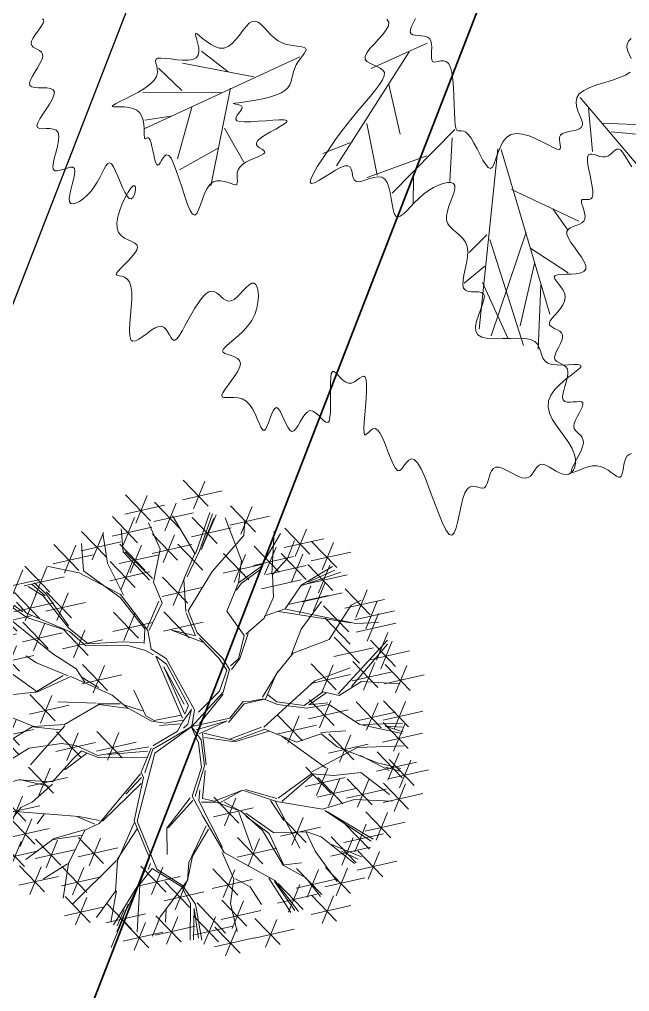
# Model space of a CAD drawing. Extents: x 2080 to 102399, y 2071 to 93424.
# Drawn here: x 83639.9 to 83774.2, y 81498.1 to 81712.1 of the extents above; entities that cross this region are included whole.
import ezdxf

# ---------------------------------------------------------------- set-up
doc = ezdxf.new("R2010")
doc.units = 0
doc.header["$LTSCALE"] = 20
doc.header["$MEASUREMENT"] = 0
for name, color, linetype, lineweight in [('casuanut tree', 100, 'Continuous', 5), ('division', 13, 'Continuous', 18), ('NEEM TREE', 84, 'Continuous', 5), ('tree', 60, 'Continuous', 0)]:
    doc.layers.add(name, color=color, linetype=linetype, lineweight=lineweight)

# ---------------------------------------------------------------- blocks, each defined once
blk = doc.blocks.new('tr')
at = {"layer": 'casuanut tree'}
for p, q in [((-0.6532, -0.073), (-0.6884, -0.0189)), ((-0.5539, -0.0579), (-0.5967, -0.0051)), ((-0.5062, -0.0793), (-0.6394, -0.0202)), ((-0.4069, -0.0604), (-0.7425, -0.1308)), ((-0.5766, -0.0956), (-0.7299, -0.0592)), ((-0.5565, -0.0906), (-0.6394, -0.2729)), ((-0.1519, -0.0915), (-0.2726, -0.1156)), ((-0.6859, -0.1183), (-0.7387, -0.1145)), ((-0.6407, -0.1107), (-0.6922, -0.205)), ((-0.1911, -0.1005), (-0.3843, -0.2908)), ((-0.2454, -0.1549), (-0.2454, -0.2576)), ((-0.5866, -0.166), (-0.564, -0.2415)), ((-0.608, -0.2025), (-0.6935, -0.2276)), ((-0.3058, -0.2214), (-0.3088, -0.3271)), ((-0.3481, -0.2516), (-0.4054, -0.2606)), ((-0.1368, -0.2727), (-0.2877, -0.3694)), ((0.1229, -0.2667), (0.2134, -0.4419)), ((-0.1458, -0.2878), (-0.17, -0.3724)), ((0.135, -0.2908), (0.1229, -0.3785)), ((-0.2032, -0.312), (-0.33, -0.3271)), ((-0.0613, -0.3301), (-0.179, -0.6745)), ((0.1531, -0.3271), (0.2768, -0.3603)), ((-0.2394, -0.3482), (-0.2515, -0.3996)), ((-0.0552, -0.3331), (-0.0341, -0.6775)), ((0.1682, -0.3482), (0.2497, -0.3754)), ((-0.0526, -0.416), (0.0645, -0.5084)), ((0.0195, -0.4723), (0.0397, -0.5219)), ((-0.1217, -0.4933), (-0.1639, -0.5204)), ((-0.0436, -0.5061), (-0.1585, -0.6932)), ((-0.1179, -0.5039), (-0.0999, -0.727)), ((-0.0432, -0.5386), (0.0202, -0.605)), ((-0.1398, -0.5537), (-0.1881, -0.5778)), ((-0.1517, -0.585), (-0.1269, -0.7067)), ((-0.0413, -0.5715), (-0.0976, -0.6865))]:
    blk.add_line(p, q, dxfattribs=at)
at = {"layer": 'casuanut tree', "color": 2}
blk.add_line((-0.0391, -0.6166), (-0.0729, -0.7406), dxfattribs=at)
at = {"layer": 'casuanut tree'}
for points in [[(0.1925, -0.4259), (0.1892, -0.4171), (0.1863, -0.4082), (0.1836, -0.3999), (0.1809, -0.3929), (0.1781, -0.3879), (0.175, -0.3853), (0.1716, -0.3848), (0.1679, -0.3859), (0.1639, -0.3879), (0.1596, -0.3903), (0.1551, -0.3927), (0.1504, -0.3943), (0.1455, -0.3947), (0.1403, -0.3934), (0.1351, -0.3911), (0.13, -0.3881), (0.125, -0.3852), (0.1205, -0.383), (0.1165, -0.3821), (0.1131, -0.3832), (0.1105, -0.3868), (0.1089, -0.3933), (0.1079, -0.4022), (0.1074, -0.4128), (0.1072, -0.4242), (0.1069, -0.4358), (0.1064, -0.4467), (0.1055, -0.4561), (0.1038, -0.4634), (0.1013, -0.4679), (0.098, -0.4701), (0.0944, -0.4706), (0.0906, -0.47), (0.0869, -0.4689), (0.0835, -0.468), (0.0808, -0.4678), (0.079, -0.469), (0.0783, -0.4721), (0.0783, -0.4767), (0.0788, -0.4823), (0.0793, -0.4886), (0.0795, -0.4951), (0.079, -0.5012), (0.0775, -0.5066), (0.0745, -0.5107), (0.0699, -0.5134), (0.0641, -0.5148), (0.0576, -0.5156), (0.051, -0.5164), (0.0449, -0.5175), (0.0398, -0.5196), (0.0364, -0.5232), (0.0351, -0.5288), (0.0364, -0.5367), (0.0396, -0.5464), (0.044, -0.5574), (0.0488, -0.5688), (0.0532, -0.5799), (0.0565, -0.5902), (0.0578, -0.5989), (0.0565, -0.6054), (0.0519, -0.6091), (0.0448, -0.6104), (0.0358, -0.6101), (0.0258, -0.6086), (0.0158, -0.6067), (0.0065, -0.6049), (-0.0013, -0.6039), (-0.0066, -0.6043), (-0.0088, -0.6065), (-0.0086, -0.6104), (-0.0066, -0.6157), (-0.0036, -0.622), (-0.0003, -0.6291), (0.0025, -0.6366), (0.004, -0.6442), (0.0036, -0.6516), (0.0006, -0.6585), (-0.0044, -0.6649), (-0.0107, -0.6709), (-0.0178, -0.6764), (-0.0249, -0.6814), (-0.0313, -0.6861), (-0.0363, -0.6904), (-0.0392, -0.6944), (-0.0396, -0.6981), (-0.0379, -0.7015), (-0.0348, -0.7049), (-0.0308, -0.7082), (-0.0265, -0.7117), (-0.0227, -0.7153), (-0.02, -0.7193), (-0.0189, -0.7237), (-0.02, -0.7286), (-0.0228, -0.7339), (-0.0268, -0.7394), (-0.0315, -0.745), (-0.0361, -0.7505), (-0.0403, -0.7559), (-0.0434, -0.7609), (-0.0448, -0.7654), (-0.0442, -0.7693), (-0.042, -0.7729), (-0.0386, -0.7762), (-0.0347, -0.7795), (-0.0308, -0.783), (-0.0274, -0.7869), (-0.0252, -0.7915), (-0.0246, -0.7969), (-0.026, -0.8033), (-0.029, -0.8105), (-0.0331, -0.818), (-0.0375, -0.8257), (-0.0417, -0.8331), (-0.0451, -0.84), (-0.0471, -0.8461), (-0.0471, -0.851), (-0.0446, -0.8546), (-0.0402, -0.857), (-0.0344, -0.8585), (-0.0281, -0.8596), (-0.0218, -0.8606), (-0.0162, -0.8616), (-0.012, -0.8632), (-0.0099, -0.8657), (-0.0104, -0.8692), (-0.0129, -0.8736), (-0.017, -0.8788), (-0.0219, -0.8844), (-0.0271, -0.8903), (-0.0319, -0.8963), (-0.0358, -0.902), (-0.0381, -0.9074), (-0.0383, -0.9122), (-0.037, -0.9165), (-0.0345, -0.9206), (-0.0316, -0.9247), (-0.0288, -0.9289), (-0.0267, -0.9335), (-0.0258, -0.9387), (-0.0268, -0.9446), (-0.03, -0.9513), (-0.035, -0.9587), (-0.041, -0.9662), (-0.0475, -0.9737), (-0.0537, -0.9807), (-0.059, -0.9869), (-0.0626, -0.9918), (-0.064, -0.9953), (-0.0626, -0.9969), (-0.0587, -0.9972), (-0.0529, -0.9965), (-0.0455, -0.9953), (-0.0372, -0.9941), (-0.0283, -0.9934), (-0.0195, -0.9936), (-0.0111, -0.9953), (-0.0035, -0.9987), (0.0032, -1.0034), (0.0091, -1.0089), (0.0143, -1.0146), (0.0188, -1.0199), (0.0228, -1.0243), (0.0264, -1.0271), (0.0295, -1.0279), (0.0323, -1.0263), (0.0349, -1.0226), (0.0375, -1.0174), (0.04, -1.0113), (0.0428, -1.0049), (0.0458, -0.9988), (0.0492, -0.9935), (0.0531, -0.9896), (0.0576, -0.9876), (0.0626, -0.9872)], [(-0.893, 0.1302), (-0.8914, 0.1278), (-0.8916, 0.1248), (-0.8939, 0.121), (-0.8981, 0.1166), (-0.9035, 0.1117), (-0.9094, 0.1065), (-0.9153, 0.1012), (-0.9205, 0.096), (-0.9244, 0.091), (-0.9265, 0.0865), (-0.9261, 0.0826), (-0.924, 0.079), (-0.9206, 0.0758), (-0.9167, 0.0725), (-0.913, 0.0692), (-0.9101, 0.0654), (-0.9088, 0.0611), (-0.9096, 0.0561), (-0.913, 0.0501), (-0.9184, 0.0436), (-0.925, 0.0366), (-0.9321, 0.0294), (-0.9387, 0.0225), (-0.9441, 0.016), (-0.9474, 0.0102), (-0.9478, 0.0054), (-0.9449, 0.0017), (-0.9392, -0.001), (-0.9318, -0.0032), (-0.9236, -0.0052), (-0.9157, -0.0073), (-0.9089, -0.01), (-0.9043, -0.0135), (-0.9028, -0.0183), (-0.9051, -0.0245), (-0.9106, -0.0319), (-0.9181, -0.04), (-0.9267, -0.0484), (-0.9355, -0.0568), (-0.9433, -0.0646), (-0.9493, -0.0714), (-0.9524, -0.0769), (-0.9518, -0.0807), (-0.9483, -0.0833), (-0.9426, -0.085), (-0.9357, -0.0865), (-0.9286, -0.0881), (-0.922, -0.0905), (-0.9168, -0.0941), (-0.9141, -0.0994), (-0.9143, -0.1068), (-0.917, -0.1157), (-0.9214, -0.1257), (-0.9266, -0.1361), (-0.9319, -0.1462), (-0.9364, -0.1555), (-0.9394, -0.1634), (-0.94, -0.1693), (-0.9377, -0.1727), (-0.933, -0.1742), (-0.9267, -0.1743), (-0.9196, -0.1737), (-0.9124, -0.173), (-0.9059, -0.1729), (-0.901, -0.1741), (-0.8983, -0.1772), (-0.8984, -0.1826), (-0.9009, -0.1899), (-0.905, -0.1985), (-0.9098, -0.2079), (-0.9148, -0.2174), (-0.9192, -0.2263), (-0.9222, -0.2342), (-0.9231, -0.2403), (-0.9213, -0.2442), (-0.9171, -0.246), (-0.9111, -0.2459), (-0.9035, -0.244), (-0.895, -0.2404), (-0.8859, -0.2355), (-0.8767, -0.2294), (-0.8679, -0.2223), (-0.8599, -0.2143), (-0.8527, -0.2061), (-0.8462, -0.1983), (-0.8405, -0.1914), (-0.8354, -0.186), (-0.831, -0.1828), (-0.8272, -0.1823), (-0.824, -0.1851), (-0.8213, -0.1915), (-0.8189, -0.2008), (-0.8168, -0.212), (-0.8148, -0.2241), (-0.8128, -0.236), (-0.8105, -0.2467), (-0.8079, -0.2552), (-0.8049, -0.2606), (-0.8012, -0.262), (-0.7974, -0.2602), (-0.7937, -0.2562), (-0.7905, -0.251), (-0.7883, -0.2456), (-0.7874, -0.2409), (-0.7883, -0.2381), (-0.7913, -0.238), (-0.7967, -0.2415), (-0.8039, -0.2481), (-0.812, -0.2571), (-0.8205, -0.2678), (-0.8285, -0.2794), (-0.8352, -0.2914), (-0.84, -0.303), (-0.842, -0.3135), (-0.8408, -0.3224), (-0.8371, -0.3298), (-0.8316, -0.336), (-0.8254, -0.3413), (-0.8193, -0.346), (-0.8141, -0.3505), (-0.8109, -0.3549), (-0.8105, -0.3597), (-0.8134, -0.3651), (-0.8192, -0.3708), (-0.8269, -0.3768), (-0.8357, -0.3827), (-0.8446, -0.3883), (-0.8528, -0.3935), (-0.8593, -0.3979), (-0.8634, -0.4014), (-0.8644, -0.4039), (-0.8627, -0.4057), (-0.8592, -0.4074), (-0.8547, -0.4096), (-0.8498, -0.4127), (-0.8454, -0.4173), (-0.8421, -0.4239), (-0.8409, -0.433), (-0.8421, -0.4449), (-0.8454, -0.459), (-0.8499, -0.4744), (-0.855, -0.49), (-0.8598, -0.5051), (-0.8637, -0.5187), (-0.8659, -0.5299), (-0.8657, -0.5378), (-0.8625, -0.5417), (-0.8568, -0.5423), (-0.8492, -0.5404), (-0.8403, -0.5369), (-0.8308, -0.5327), (-0.8213, -0.5286), (-0.8125, -0.5255), (-0.8049, -0.5243), (-0.799, -0.5255), (-0.7947, -0.5289), (-0.7916, -0.5338), (-0.7894, -0.5395), (-0.7877, -0.5454), (-0.7862, -0.5509), (-0.7845, -0.5553), (-0.7823, -0.5581), (-0.7794, -0.5586), (-0.7757, -0.5572), (-0.7712, -0.5539), (-0.7661, -0.5492), (-0.7605, -0.5432), (-0.7543, -0.5363), (-0.7477, -0.5288), (-0.7407, -0.5209), (-0.7334, -0.5128), (-0.7259, -0.505), (-0.7184, -0.4977), (-0.711, -0.4911), (-0.7038, -0.4857), (-0.6971, -0.4817), (-0.691, -0.4794), (-0.6855, -0.4792), (-0.6808, -0.4811), (-0.6767, -0.4847), (-0.673, -0.4894), (-0.6695, -0.4945), (-0.6658, -0.4995), (-0.6618, -0.5037), (-0.6571, -0.5066), (-0.6517, -0.5073), (-0.6453, -0.5057), (-0.6382, -0.5022), (-0.6307, -0.4975), (-0.6232, -0.4924), (-0.6158, -0.4876), (-0.6091, -0.4839), (-0.6033, -0.482), (-0.5988, -0.4826), (-0.5958, -0.4862), (-0.5944, -0.4926), (-0.5946, -0.501), (-0.5964, -0.511), (-0.5999, -0.522), (-0.605, -0.5333), (-0.6117, -0.5444), (-0.6202, -0.5547), (-0.6302, -0.5637), (-0.6413, -0.5716), (-0.6526, -0.5783), (-0.6637, -0.5841), (-0.6737, -0.5891), (-0.6821, -0.5935), (-0.6881, -0.5974), (-0.6911, -0.6009), (-0.6907, -0.6042), (-0.6875, -0.6074), (-0.6825, -0.6107), (-0.6765, -0.6143), (-0.6705, -0.6182), (-0.6655, -0.6226), (-0.6623, -0.6277), (-0.6619, -0.6336), (-0.6648, -0.6403), (-0.6706, -0.6477), (-0.6782, -0.6554), (-0.6868, -0.6631), (-0.6954, -0.6705), (-0.7032, -0.6773), (-0.7092, -0.6831), (-0.7125, -0.6876), (-0.7125, -0.6907), (-0.7096, -0.6927), (-0.7044, -0.6942), (-0.6976, -0.6955), (-0.6899, -0.6973), (-0.6818, -0.7), (-0.6741, -0.7041), (-0.6675, -0.7102), (-0.6624, -0.7184), (-0.6586, -0.7283), (-0.6559, -0.739), (-0.6538, -0.7496), (-0.6522, -0.7594), (-0.6505, -0.7675), (-0.6486, -0.7732), (-0.6461, -0.7755), (-0.6427, -0.7741), (-0.6386, -0.7695), (-0.634, -0.763), (-0.6291, -0.7554), (-0.6241, -0.7479), (-0.6193, -0.7415), (-0.615, -0.7372), (-0.6112, -0.7361), (-0.6082, -0.7389), (-0.6058, -0.7449), (-0.6038, -0.753), (-0.602, -0.7623), (-0.6002, -0.7717), (-0.598, -0.7801), (-0.5954, -0.7867), (-0.592, -0.7902), (-0.5878, -0.79), (-0.5828, -0.7868), (-0.5772, -0.7815), (-0.5712, -0.7751), (-0.565, -0.7685), (-0.5588, -0.7628), (-0.5527, -0.7588), (-0.547, -0.7575), (-0.5418, -0.7596), (-0.537, -0.7643), (-0.5326, -0.7705), (-0.5286, -0.7772), (-0.5248, -0.7833), (-0.5212, -0.7876), (-0.5177, -0.7891), (-0.5144, -0.7868), (-0.511, -0.7799), (-0.5076, -0.7692), (-0.5043, -0.756), (-0.501, -0.7414), (-0.4977, -0.7268), (-0.4946, -0.7133), (-0.4915, -0.7021), (-0.4885, -0.6944), (-0.4855, -0.6911), (-0.4826, -0.6917), (-0.4796, -0.695), (-0.4764, -0.7003), (-0.4728, -0.7066), (-0.4688, -0.7128), (-0.4643, -0.7181), (-0.4592, -0.7214), (-0.4534, -0.7223), (-0.4472, -0.7211), (-0.4411, -0.7189), (-0.4353, -0.7165), (-0.4302, -0.7148), (-0.4263, -0.7146), (-0.4238, -0.7169), (-0.4232, -0.7226), (-0.4246, -0.7321), (-0.4277, -0.7448), (-0.432, -0.7595), (-0.4368, -0.7751), (-0.4417, -0.7906), (-0.4461, -0.8048), (-0.4495, -0.8167), (-0.4513, -0.8251), (-0.4512, -0.8294), (-0.4493, -0.8302), (-0.4461, -0.8287), (-0.4419, -0.8261), (-0.4371, -0.8234), (-0.4321, -0.8218), (-0.4274, -0.8224), (-0.4232, -0.8262), (-0.4198, -0.8342), (-0.4171, -0.8454), (-0.415, -0.8586), (-0.413, -0.8727), (-0.4111, -0.8865), (-0.4089, -0.8988), (-0.4063, -0.9084), (-0.4029, -0.9141), (-0.3986, -0.9152), (-0.3937, -0.9128), (-0.3882, -0.9083), (-0.3823, -0.9033), (-0.3764, -0.8993), (-0.3706, -0.8978), (-0.3651, -0.9004), (-0.3601, -0.9085), (-0.3558, -0.9231), (-0.352, -0.9429), (-0.3487, -0.966), (-0.3455, -0.9903), (-0.3423, -1.0141), (-0.3389, -1.0354), (-0.3351, -1.0523), (-0.3308, -1.0629), (-0.3258, -1.0658), (-0.3202, -1.062), (-0.3142, -1.0532), (-0.3077, -1.0409), (-0.3011, -1.0267), (-0.2944, -1.0122), (-0.2878, -0.9989), (-0.2813, -0.9885), (-0.2751, -0.9821), (-0.2693, -0.9793), (-0.2637, -0.9791), (-0.2585, -0.9808), (-0.2536, -0.9833), (-0.249, -0.9858), (-0.2447, -0.9875), (-0.2407, -0.9874), (-0.2371, -0.9849), (-0.2336, -0.9805), (-0.2302, -0.9748), (-0.2267, -0.9686), (-0.223, -0.9626), (-0.2189, -0.9574), (-0.2144, -0.9538), (-0.2092, -0.9524), (-0.2034, -0.9538), (-0.197, -0.9574), (-0.1902, -0.9626), (-0.1832, -0.9686), (-0.1761, -0.9748), (-0.1692, -0.9805), (-0.1625, -0.9849), (-0.1563, -0.9874), (-0.1507, -0.9874), (-0.1456, -0.9855), (-0.1409, -0.9822), (-0.1365, -0.9781), (-0.1322, -0.9739), (-0.128, -0.9703), (-0.1237, -0.9678), (-0.1191, -0.9671), (-0.1143, -0.9686), (-0.1093, -0.972), (-0.104, -0.9767), (-0.0985, -0.982), (-0.0928, -0.9875), (-0.087, -0.9925), (-0.0811, -0.9964), (-0.0752, -0.9986), (-0.0694, -0.9988), (-0.0638, -0.9969), (-0.0587, -0.9931), (-0.0545, -0.9875), (-0.0515, -0.9803), (-0.0497, -0.9716), (-0.0497, -0.9615), (-0.0516, -0.9502), (-0.0555, -0.9379), (-0.0608, -0.9248), (-0.0667, -0.9113), (-0.0724, -0.8975), (-0.077, -0.8839), (-0.0798, -0.8706), (-0.0798, -0.8581), (-0.0764, -0.8465), (-0.0689, -0.8362), (-0.0583, -0.827), (-0.0458, -0.819), (-0.0326, -0.812), (-0.0198, -0.8061), (-0.0087, -0.801), (-0.0005, -0.7969), (0.0036, -0.7936), (0.0028, -0.7909), (-0.0022, -0.7888), (-0.0103, -0.7869), (-0.0205, -0.785), (-0.0317, -0.7828), (-0.0428, -0.7801), (-0.0528, -0.7766), (-0.0606, -0.7722), (-0.0654, -0.7665), (-0.0679, -0.7599), (-0.0689, -0.7527), (-0.0693, -0.7451), (-0.0701, -0.7376), (-0.072, -0.7303), (-0.0761, -0.7237), (-0.0831, -0.7181), (-0.0938, -0.7136), (-0.1072, -0.7099), (-0.1223, -0.7068), (-0.138, -0.7038), (-0.1532, -0.7006), (-0.1667, -0.6967), (-0.1775, -0.6917), (-0.1845, -0.6854), (-0.1868, -0.6774), (-0.1852, -0.6681), (-0.1809, -0.658), (-0.1747, -0.6475), (-0.1679, -0.6372), (-0.1615, -0.6275), (-0.1565, -0.619), (-0.1541, -0.6121), (-0.1549, -0.6072), (-0.1584, -0.6038), (-0.1639, -0.6015), (-0.1705, -0.5997), (-0.1774, -0.598), (-0.1837, -0.5957), (-0.1885, -0.5923), (-0.1912, -0.5874), (-0.1911, -0.5804), (-0.1886, -0.5718), (-0.1845, -0.5619), (-0.1795, -0.5512), (-0.1744, -0.5399), (-0.1698, -0.5286), (-0.1666, -0.5176), (-0.1653, -0.5073), (-0.1666, -0.4982), (-0.1699, -0.4899), (-0.1745, -0.4824), (-0.1798, -0.4752), (-0.185, -0.4683), (-0.1895, -0.4614), (-0.1926, -0.4542), (-0.1935, -0.4465), (-0.1917, -0.4381), (-0.1879, -0.4293), (-0.1827, -0.4203), (-0.1769, -0.4114), (-0.1711, -0.4029), (-0.1662, -0.395), (-0.1629, -0.388), (-0.1619, -0.3823), (-0.1638, -0.3779), (-0.1683, -0.375), (-0.1751, -0.3735), (-0.1836, -0.3734), (-0.1935, -0.3746), (-0.2044, -0.377), (-0.2157, -0.3807), (-0.2272, -0.3856), (-0.2384, -0.3916), (-0.2491, -0.3982), (-0.2591, -0.4047), (-0.2682, -0.4106), (-0.2762, -0.4153), (-0.2828, -0.4181), (-0.288, -0.4186), (-0.2914, -0.4161), (-0.2931, -0.4102), (-0.2934, -0.4015), (-0.2928, -0.391), (-0.292, -0.3793), (-0.2913, -0.3674), (-0.2914, -0.356), (-0.2928, -0.3461), (-0.2959, -0.3383), (-0.3012, -0.3334), (-0.3082, -0.3309), (-0.3164, -0.3302), (-0.3251, -0.3306), (-0.3337, -0.3314), (-0.3417, -0.3321), (-0.3484, -0.332), (-0.3533, -0.3304), (-0.3561, -0.3269), (-0.3571, -0.3219), (-0.3571, -0.3161), (-0.3569, -0.3099), (-0.3571, -0.304), (-0.3586, -0.2991), (-0.362, -0.2956), (-0.368, -0.2944), (-0.3771, -0.2956), (-0.3885, -0.2988), (-0.4011, -0.303), (-0.4137, -0.3075), (-0.4254, -0.3114), (-0.435, -0.3139), (-0.4413, -0.3141), (-0.4434, -0.3113), (-0.4404, -0.3048), (-0.4329, -0.2951), (-0.4215, -0.2828), (-0.4071, -0.2686), (-0.3905, -0.2532), (-0.3725, -0.2373), (-0.3538, -0.2215), (-0.3353, -0.2065), (-0.3177, -0.1928), (-0.3014, -0.1806), (-0.2866, -0.1696), (-0.2738, -0.1597), (-0.2633, -0.1509), (-0.2554, -0.1431), (-0.2504, -0.1361), (-0.2486, -0.1299), (-0.2503, -0.1242), (-0.2545, -0.1191), (-0.2603, -0.1142), (-0.2668, -0.1096), (-0.2729, -0.1049), (-0.2776, -0.1001), (-0.28, -0.0949), (-0.279, -0.0893), (-0.2741, -0.0831), (-0.266, -0.0764), (-0.256, -0.0693), (-0.2451, -0.062), (-0.2346, -0.0545), (-0.2257, -0.0471), (-0.2194, -0.0399), (-0.2171, -0.033), (-0.2194, -0.0264)], [(-0.1631, -0.0377), (-0.1691, -0.0449), (-0.1744, -0.0516), (-0.1782, -0.0574), (-0.1799, -0.0622), (-0.179, -0.0659), (-0.1759, -0.0686), (-0.1712, -0.0707), (-0.1655, -0.0725), (-0.1594, -0.0744), (-0.1535, -0.0767), (-0.1485, -0.0796), (-0.145, -0.0837), (-0.1435, -0.0889), (-0.1435, -0.0952), (-0.1447, -0.1019), (-0.1465, -0.1089), (-0.1483, -0.1155), (-0.1498, -0.1215), (-0.1504, -0.1264), (-0.1495, -0.1299), (-0.147, -0.1316), (-0.143, -0.1321), (-0.1381, -0.1321), (-0.1328, -0.1323), (-0.1275, -0.1333), (-0.1228, -0.136), (-0.1191, -0.141), (-0.1169, -0.149), (-0.1166, -0.1604), (-0.1178, -0.1746), (-0.1202, -0.1905), (-0.1232, -0.2073), (-0.1266, -0.224), (-0.1297, -0.2397), (-0.1323, -0.2533), (-0.1338, -0.264), (-0.1339, -0.271), (-0.1328, -0.2751), (-0.1307, -0.2771), (-0.1277, -0.278), (-0.1242, -0.2787), (-0.1203, -0.2801), (-0.1163, -0.2831), (-0.1124, -0.2887), (-0.1087, -0.2975), (-0.1053, -0.3086), (-0.102, -0.3211), (-0.0987, -0.3338), (-0.0954, -0.3457), (-0.092, -0.3556), (-0.0883, -0.3625), (-0.0842, -0.3654), (-0.0798, -0.3634), (-0.0748, -0.3575), (-0.0693, -0.3489), (-0.063, -0.3387), (-0.0559, -0.3284), (-0.048, -0.3189), (-0.0391, -0.3117), (-0.0291, -0.3079), (-0.018, -0.3084), (-0.0062, -0.3125), (0.0058, -0.3192), (0.0177, -0.3276), (0.0289, -0.3366), (0.039, -0.3453), (0.0476, -0.3526), (0.0543, -0.3575), (0.0586, -0.3593), (0.0611, -0.3583), (0.0623, -0.3553), (0.0627, -0.3509), (0.0629, -0.3456), (0.0634, -0.3402), (0.0649, -0.3353), (0.0678, -0.3316), (0.0725, -0.3294), (0.0786, -0.3286), (0.0857, -0.3285), (0.0931, -0.3287), (0.1003, -0.3288), (0.1067, -0.3281), (0.1118, -0.3262), (0.1151, -0.3225), (0.1161, -0.3169), (0.1155, -0.3095), (0.1141, -0.301), (0.1127, -0.2918), (0.112, -0.2826), (0.113, -0.2737), (0.1164, -0.2659), (0.1229, -0.2594), (0.1332, -0.2549), (0.1465, -0.2519), (0.1617, -0.2499), (0.178, -0.2486), (0.1941, -0.2474), (0.2092, -0.246), (0.2222, -0.2437), (0.2322, -0.2403)], [(0.2406, -0.2138), (0.2389, -0.2057), (0.2375, -0.1978), (0.2372, -0.1904), (0.2389, -0.1839), (0.2432, -0.1786), (0.2496, -0.1744)]]:
    blk.add_lwpolyline(points, dxfattribs=at)
blk.add_lwpolyline([(-0.5999, 0.0324), (-0.601, 0.0306), (-0.601, 0.0259), (-0.6007, 0.0192), (-0.6004, 0.0111), (-0.6006, 0.0027), (-0.602, -0.0051), (-0.605, -0.0117), (-0.6101, -0.016), (-0.6176, -0.0176), (-0.6271, -0.0167), (-0.6378, -0.0142), (-0.649, -0.0106), (-0.6601, -0.0066), (-0.6704, -0.0029), (-0.6791, -0.0002), (-0.6855, 0.0009), (-0.6892, -0.0002), (-0.6908, -0.0033), (-0.6911, -0.0079), (-0.691, -0.0137), (-0.6912, -0.0202), (-0.6926, -0.0272), (-0.6961, -0.0342), (-0.7024, -0.0408), (-0.7121, -0.0468), (-0.7244, -0.0521), (-0.7383, -0.0567), (-0.7528, -0.0607), (-0.7667, -0.0641), (-0.779, -0.067), (-0.7887, -0.0694), (-0.7947, -0.0713), (-0.7963, -0.0728), (-0.794, -0.0741), (-0.7888, -0.0755), (-0.7815, -0.0772), (-0.773, -0.0794), (-0.7643, -0.0824), (-0.7562, -0.0863), (-0.7497, -0.0915), (-0.7453, -0.0981), (-0.743, -0.1057), (-0.7422, -0.1139), (-0.7426, -0.1223), (-0.7438, -0.1303), (-0.7452, -0.1375), (-0.7466, -0.1435), (-0.7474, -0.1479), (-0.7474, -0.1503), (-0.7466, -0.1512), (-0.7453, -0.1511), (-0.7436, -0.1506), (-0.7418, -0.1502), (-0.74, -0.1506), (-0.7384, -0.1522), (-0.7373, -0.1558), (-0.7367, -0.1615), (-0.7366, -0.169), (-0.7367, -0.1774), (-0.7369, -0.1861), (-0.7369, -0.1943), (-0.7365, -0.2013), (-0.7356, -0.2063), (-0.7339, -0.2087), (-0.7314, -0.2081), (-0.7281, -0.2051), (-0.7243, -0.201), (-0.7201, -0.1968), (-0.7159, -0.1935), (-0.7118, -0.1924), (-0.7079, -0.1945), (-0.7046, -0.2008), (-0.702, -0.2122), (-0.6999, -0.2274), (-0.6982, -0.2452), (-0.6966, -0.264), (-0.695, -0.2823), (-0.6931, -0.2988), (-0.6907, -0.3119), (-0.6878, -0.3203), (-0.684, -0.3229), (-0.6794, -0.3205), (-0.6742, -0.3143), (-0.6683, -0.3055), (-0.662, -0.2954), (-0.6551, -0.2853), (-0.6479, -0.2762), (-0.6405, -0.2696), (-0.6328, -0.2662), (-0.6251, -0.2657), (-0.6176, -0.2673), (-0.6105, -0.2703), (-0.6039, -0.274), (-0.5982, -0.2777), (-0.5934, -0.2806), (-0.5898, -0.282), (-0.5875, -0.2814), (-0.5861, -0.2789), (-0.5852, -0.2751), (-0.5844, -0.2703), (-0.5834, -0.2649), (-0.5816, -0.2593), (-0.5786, -0.254), (-0.574, -0.2493), (-0.5676, -0.2456), (-0.5599, -0.2427), (-0.5513, -0.2405), (-0.5426, -0.2387), (-0.5344, -0.2373), (-0.5273, -0.2358), (-0.5219, -0.2343), (-0.5189, -0.2324), (-0.5185, -0.23), (-0.5203, -0.2272), (-0.5232, -0.224), (-0.5266, -0.2206), (-0.5295, -0.2169), (-0.5311, -0.2131), (-0.5304, -0.2092), (-0.5267, -0.2054), (-0.5195, -0.2016), (-0.5096, -0.198), (-0.4982, -0.1945), (-0.4865, -0.1911), (-0.4758, -0.1879), (-0.4672, -0.1849), (-0.462, -0.1821), (-0.4614, -0.1794), (-0.4662, -0.177), (-0.4755, -0.1747), (-0.4881, -0.1725), (-0.5025, -0.1703), (-0.5176, -0.168), (-0.5321, -0.1657), (-0.5445, -0.1631), (-0.5538, -0.1603), (-0.5588, -0.1572), (-0.5602, -0.1538), (-0.5589, -0.1503), (-0.5557, -0.1468), (-0.5516, -0.1432), (-0.5474, -0.1397), (-0.5441, -0.1363), (-0.5425, -0.1332), (-0.5433, -0.1304), (-0.5459, -0.128), (-0.5495, -0.1259), (-0.5533, -0.1242), (-0.5566, -0.123), (-0.5585, -0.1221), (-0.5582, -0.1218), (-0.5549, -0.122), (-0.5481, -0.1226), (-0.5382, -0.1236), (-0.5262, -0.1246), (-0.5127, -0.1255), (-0.4985, -0.126), (-0.4846, -0.1259), (-0.4716, -0.125), (-0.4603, -0.1231), (-0.4514, -0.12), (-0.4445, -0.1158), (-0.4393, -0.1107), (-0.4353, -0.1051), (-0.432, -0.099), (-0.429, -0.0927), (-0.4258, -0.0864), (-0.422, -0.0803), (-0.4174, -0.0746), (-0.4121, -0.0693), (-0.4066, -0.0644), (-0.4013, -0.06), (-0.3968, -0.056), (-0.3934, -0.0524), (-0.3915, -0.0492), (-0.3916, -0.0465), (-0.394, -0.0441), (-0.3984, -0.0419), (-0.4044, -0.0397), (-0.4115, -0.0372), (-0.4192, -0.0341), (-0.4273, -0.0303), (-0.4351, -0.0255), (-0.4423, -0.0194), (-0.4486, -0.012), (-0.454, -0.0038), (-0.4589, 0.0048), (-0.4635, 0.013), (-0.4681, 0.0202), (-0.4729, 0.0259), (-0.4781, 0.0294), (-0.484, 0.0302), (-0.4907, 0.0278), (-0.4983, 0.0229), (-0.5065, 0.0164), (-0.5152, 0.0092), (-0.5242, 0.0021), (-0.5334, -0.0039), (-0.5425, -0.008), (-0.5515, -0.0093), (-0.5602, -0.0072), (-0.5684, -0.0023), (-0.576, 0.0044), (-0.5829, 0.012), (-0.5889, 0.0195), (-0.5938, 0.0261), (-0.5975, 0.0307)], close=True, dxfattribs=at)
blk = doc.blocks.new('TREE')
at = {"layer": 'tree', "linetype": 'ByBlock'}
for p, q in [((-0.0327, 0.7068), (0.0625, 0.6302)), ((-0.1725, 0.5879), (-0.1582, 0.6953)), ((-0.1025, 0.5879), (-0.0882, 0.6953)), ((-0.0333, 0.6639), (0.0526, 0.6888)), ((0.05, 0.5835), (0.0643, 0.6908)), ((-0.273, 0.5454), (-0.2587, 0.6528)), ((-0.2053, 0.6174), (-0.1194, 0.6422)), ((-0.2048, 0.6602), (-0.1095, 0.5837)), ((-0.1354, 0.6173), (-0.0495, 0.6422)), ((-0.1348, 0.6602), (-0.0396, 0.5836)), ((-0.0548, 0.6426), (-0.0517, 0.5903)), ((-0.0469, 0.6439), (-0.0466, 0.6107)), ((-0.0424, 0.6), (-0.0354, 0.6435)), ((-0.0305, 0.5588), (-0.0162, 0.6662)), ((0.0177, 0.6558), (0.113, 0.5792)), ((0.0289, 0.5925), (0.0229, 0.6448)), ((0.035, 0.6411), (0.0325, 0.5878)), ((0.1556, 0.5563), (0.1699, 0.6636)), ((-0.1914, 0.5075), (-0.1771, 0.6148)), ((-0.0889, 0.4612), (-0.0874, 0.6348)), ((-0.0633, 0.5882), (0.0226, 0.6131)), ((-0.0628, 0.6311), (0.0325, 0.5545)), ((0.0172, 0.6129), (0.1031, 0.6378)), ((0.0438, 0.6368), (0.0385, 0.586)), ((0.1505, 0.5516), (0.1053, 0.6391)), ((0.1233, 0.6286), (0.2185, 0.552)), ((0.2377, 0.5151), (0.252, 0.6224)), ((-0.3288, 0.4921), (-0.3145, 0.5995)), ((-0.3058, 0.5749), (-0.2199, 0.5997)), ((-0.2072, 0.4328), (-0.2166, 0.6045)), ((-0.0849, 0.4833), (-0.0706, 0.5907)), ((-0.0517, 0.5903), (-0.0107, 0.4797)), ((-0.0052, 0.4639), (-0.0424, 0.6)), ((0.0014, 0.4731), (0.0289, 0.5925)), ((0.0385, 0.586), (0.0065, 0.4769)), ((0.0301, 0.4852), (0.0444, 0.5926)), ((0.1227, 0.5857), (0.2086, 0.6106)), ((0.163, 0.5451), (0.2237, 0.6001)), ((0.2054, 0.5874), (0.3007, 0.5108)), ((0.4055, 0.4811), (0.4198, 0.5885)), ((-0.4375, 0.4563), (-0.4232, 0.5636)), ((-0.3611, 0.5644), (-0.2658, 0.4878)), ((-0.2903, 0.5111), (-0.303, 0.5704)), ((-0.2242, 0.5369), (-0.1383, 0.5618)), ((-0.2237, 0.5798), (-0.1284, 0.5032)), ((-0.1172, 0.5556), (-0.022, 0.479)), ((-0.0021, 0.5575), (0.0931, 0.4809)), ((0.2049, 0.5445), (0.2908, 0.5694)), ((0.2257, 0.5031), (0.2873, 0.5693)), ((0.3301, 0.4704), (0.3444, 0.5778)), ((-0.4698, 0.5286), (-0.3745, 0.452)), ((-0.3616, 0.5215), (-0.2757, 0.5464)), ((-0.1177, 0.5128), (-0.0318, 0.5376)), ((-0.0027, 0.5147), (0.0832, 0.5395)), ((0.1767, 0.4132), (0.1505, 0.5516)), ((0.1688, 0.4091), (0.163, 0.5451)), ((0.2815, 0.4872), (0.3323, 0.535)), ((0.2973, 0.4998), (0.3832, 0.5247)), ((0.2979, 0.5427), (0.3931, 0.4661)), ((0.3726, 0.5106), (0.4585, 0.5354)), ((0.3732, 0.5534), (0.4684, 0.4769)), ((-0.4703, 0.4857), (-0.3844, 0.5106)), ((-0.3143, 0.4371), (-0.3982, 0.5041)), ((-0.2063, 0.4273), (-0.2903, 0.5111)), ((-0.1402, 0.4833), (-0.1438, 0.5217)), ((0.1805, 0.4059), (0.2257, 0.5031)), ((0.2208, 0.3923), (0.2351, 0.4997)), ((0.2788, 0.4021), (0.2931, 0.5095)), ((0.442, 0.3992), (0.4563, 0.5066)), ((-0.4678, 0.3685), (-0.4535, 0.4759)), ((-0.3143, 0.4371), (-0.4122, 0.4877)), ((-0.3649, 0.3699), (-0.3506, 0.4773)), ((-0.1122, 0.3845), (-0.1402, 0.4833)), ((-0.0265, 0.3761), (-0.0122, 0.4835)), ((0.0003, 0.3978), (0.0014, 0.4731)), ((0.2465, 0.4744), (0.3417, 0.3978)), ((0.2646, 0.3726), (0.2815, 0.4872)), ((0.2735, 0.3684), (0.2851, 0.4823)), ((0.357, 0.4049), (0.3972, 0.4816)), ((0.4097, 0.4715), (0.5049, 0.3949)), ((0.5469, 0.3728), (0.5612, 0.4802)), ((-0.5101, 0.3371), (-0.4958, 0.4445)), ((-0.5001, 0.4408), (-0.4048, 0.3643)), ((-0.3972, 0.4422), (-0.3019, 0.3656)), ((-0.3883, 0.3547), (-0.374, 0.4621)), ((-0.2946, 0.3706), (-0.3143, 0.4371)), ((-0.2415, 0.3319), (-0.2272, 0.4392)), ((-0.0806, 0.3787), (-0.0889, 0.4612)), ((-0.0588, 0.4484), (0.0365, 0.3718)), ((-0.0085, 0.3991), (-0.0052, 0.4639)), ((0.188, 0.4218), (0.2739, 0.4466)), ((0.1885, 0.4646), (0.2838, 0.3881)), ((0.246, 0.4316), (0.3319, 0.4564)), ((0.3638, 0.3439), (0.3781, 0.4513)), ((0.4091, 0.4286), (0.495, 0.4535)), ((0.4112, 0.3162), (0.4576, 0.4387)), ((0.5146, 0.4451), (0.6098, 0.3685)), ((-0.5611, 0.3077), (-0.5468, 0.4151)), ((-0.5424, 0.4094), (-0.4471, 0.3328)), ((-0.5006, 0.398), (-0.4147, 0.4228)), ((-0.4523, 0.3771), (-0.492, 0.4152)), ((-0.3977, 0.3994), (-0.3118, 0.4242)), ((-0.12, 0.3971), (-0.2126, 0.4319)), ((-0.1082, 0.3768), (-0.2063, 0.4273)), ((-0.0593, 0.4055), (0.0266, 0.4304)), ((0.1413, 0.2926), (0.1688, 0.4091)), ((0.1431, 0.2819), (0.1767, 0.4132)), ((0.3315, 0.4162), (0.4267, 0.3396)), ((0.514, 0.4023), (0.5999, 0.4271)), ((-0.591, 0.2774), (-0.5767, 0.3848)), ((-0.5429, 0.3666), (-0.457, 0.3914)), ((-0.2951, 0.3733), (-0.3845, 0.4057)), ((-0.2743, 0.3613), (-0.1884, 0.3862)), ((-0.2738, 0.4042), (-0.1786, 0.3276)), ((0.0691, 0.3056), (-0.0085, 0.3991)), ((0.0696, 0.32), (0.0003, 0.3978)), ((0.1077, 0.2903), (0.122, 0.3977)), ((0.2669, 0.3589), (0.357, 0.4049)), ((0.331, 0.3733), (0.4169, 0.3982)), ((0.4765, 0.2826), (0.4908, 0.3899)), ((-0.6233, 0.3497), (-0.5281, 0.2731)), ((-0.4487, 0.3078), (-0.531, 0.3639)), ((-0.4801, 0.3277), (-0.5236, 0.3708)), ((-0.4746, 0.3286), (-0.5139, 0.3782)), ((-0.3538, 0.3409), (-0.4523, 0.3771)), ((-0.2523, 0.3021), (-0.2977, 0.3728)), ((-0.2328, 0.3027), (-0.2946, 0.3706)), ((-0.1234, 0.268), (-0.192, 0.3599)), ((-0.0748, 0.2454), (-0.1082, 0.3768)), ((-0.0955, 0.3342), (-0.0806, 0.3787)), ((-0.0727, 0.2651), (-0.0584, 0.3725)), ((0.0754, 0.3626), (0.1707, 0.2861)), ((0.2348, 0.3004), (0.2669, 0.3589)), ((0.3874, 0.2656), (0.4017, 0.373)), ((0.4116, 0.3135), (0.5357, 0.3568)), ((0.4443, 0.3549), (0.5395, 0.2783)), ((-0.6239, 0.3068), (-0.538, 0.3317)), ((-0.2836, 0.2742), (-0.3538, 0.3409)), ((-0.105, 0.3374), (-0.0098, 0.2608)), ((-0.0826, 0.2917), (-0.0896, 0.3492)), ((0.0749, 0.3198), (0.1608, 0.3446)), ((0.2815, 0.24), (0.2958, 0.3473)), ((0.4261, 0.3103), (0.5371, 0.3486)), ((0.5416, 0.3382), (0.4319, 0.3085)), ((0.4437, 0.312), (0.5296, 0.3369)), ((0.5755, 0.2144), (0.5898, 0.3218)), ((-0.4776, 0.1801), (-0.5631, 0.3056)), ((-0.5319, 0.2129), (-0.5176, 0.3203)), ((-0.3897, 0.223), (-0.4487, 0.3078)), ((-0.4072, 0.2253), (-0.4455, 0.3055)), ((-0.4144, 0.2003), (-0.4001, 0.3077)), ((-0.235, 0.2995), (-0.3902, 0.3069)), ((-0.2796, 0.2004), (-0.2653, 0.3078)), ((-0.122, 0.2598), (-0.2328, 0.3027)), ((-0.1056, 0.2945), (-0.0197, 0.3194)), ((0.0922, 0.251), (0.0691, 0.3056)), ((0.1056, 0.2699), (0.0696, 0.32)), ((0.1061, 0.2671), (0.1413, 0.2926)), ((0.1459, 0.2799), (0.2348, 0.3004)), ((0.2329, 0.3114), (0.1472, 0.2885)), ((0.2487, 0.2694), (0.3346, 0.2943)), ((0.2492, 0.3123), (0.3445, 0.2357)), ((0.258, 0.2288), (0.3309, 0.2942)), ((0.3309, 0.2942), (0.4112, 0.3162)), ((0.3427, 0.2907), (0.4261, 0.3103)), ((0.482, 0.194), (0.5517, 0.312)), ((-0.5647, 0.2424), (-0.4788, 0.2672)), ((-0.5642, 0.2852), (-0.469, 0.2086)), ((-0.4467, 0.2726), (-0.3515, 0.1961)), ((-0.3119, 0.2727), (-0.2167, 0.1961)), ((-0.2605, 0.2362), (-0.2836, 0.2742)), ((-0.0802, 0.2109), (-0.1225, 0.2626)), ((0.1055, 0.2394), (0.1431, 0.2819)), ((0.2028, 0.1723), (0.2171, 0.2796)), ((0.5427, 0.2438), (0.6286, 0.2687)), ((0.5433, 0.2867), (0.6385, 0.2101)), ((-0.6407, 0.1317), (-0.6264, 0.2391)), ((-0.5089, 0.25), (-0.5844, 0.2487)), ((-0.5685, 0.1491), (-0.5542, 0.2565)), ((-0.4757, 0.2333), (-0.5089, 0.25)), ((-0.3947, 0.2193), (-0.4757, 0.2333)), ((-0.4473, 0.2298), (-0.3613, 0.2546)), ((-0.3124, 0.2299), (-0.2265, 0.2547)), ((-0.243, 0.1664), (-0.2605, 0.2362)), ((-0.0752, 0.181), (-0.122, 0.2598)), ((-0.0766, 0.1892), (-0.0748, 0.2454)), ((0.0968, 0.2237), (0.0922, 0.251)), ((0.1115, 0.1872), (0.1055, 0.2394)), ((0.1705, 0.2446), (0.2658, 0.168)), ((0.2643, 0.2243), (0.4012, 0.2418)), ((0.4012, 0.2418), (0.545, 0.2352)), ((0.4505, 0.1408), (0.4648, 0.2482)), ((0.545, 0.2352), (0.5826, 0.2612)), ((-0.673, 0.204), (-0.5778, 0.1274)), ((-0.6007, 0.2214), (-0.5055, 0.1448)), ((-0.2994, 0.2183), (-0.3897, 0.223)), ((-0.2597, 0.1974), (-0.3387, 0.2173)), ((-0.2624, 0.2136), (-0.2994, 0.2183)), ((-0.2476, 0.1599), (-0.2624, 0.2136)), ((-0.2034, 0.1057), (-0.1891, 0.2131)), ((0.0025, 0.0374), (0.0981, 0.2158)), ((0.0981, 0.2158), (0.099, 0.1765)), ((0.2186, 0.1635), (0.1881, 0.2282)), ((0.1881, 0.2282), (0.2188, 0.13)), ((0.2191, 0.1608), (0.2558, 0.2257)), ((0.23, 0.1627), (0.2643, 0.2243)), ((0.4183, 0.2131), (0.5135, 0.1365)), ((-0.6736, 0.1612), (-0.5877, 0.186)), ((-0.6013, 0.1786), (-0.5154, 0.2034)), ((-0.4809, 0.1824), (-0.5169, 0.1816)), ((-0.4218, 0.0972), (-0.4776, 0.1801)), ((-0.2356, 0.178), (-0.1404, 0.1014)), ((-0.0623, 0.105), (-0.0766, 0.1892)), ((-0.0552, 0.1452), (-0.0757, 0.2005)), ((-0.0606, 0.1276), (-0.0231, 0.2037)), ((0.0159, 0.0397), (0.0879, 0.1775)), ((0.0879, 0.1775), (0.0377, 0.06)), ((0.099, 0.1765), (0.0428, 0.0471)), ((0.0437, 0.0249), (0.1115, 0.1872)), ((0.4177, 0.1703), (0.5036, 0.1951)), ((0.4236, 0.1589), (0.482, 0.194)), ((0.525, 0.0834), (0.5393, 0.1908)), ((-0.57, 0.0488), (-0.5557, 0.1562)), ((-0.1562, 0.0497), (-0.2476, 0.1599)), ((-0.128, 0.063), (-0.243, 0.1664)), ((-0.2362, 0.1352), (-0.1503, 0.16)), ((0.2103, 0.0643), (0.2214, 0.1471)), ((0.2175, 0.0543), (0.23, 0.1627)), ((0.3358, 0.1329), (0.4236, 0.1589)), ((0.4028, 0.1499), (0.4277, 0.1511)), ((0.4236, 0.1589), (0.503, 0.136)), ((0.4277, 0.1511), (0.4981, 0.1322)), ((0.4927, 0.1557), (0.588, 0.0791)), ((0.503, 0.136), (0.6177, 0.1524)), ((0.5067, 0.0974), (0.6118, 0.171)), ((0.6242, 0.0451), (0.6385, 0.1524)), ((-0.6629, 0.0372), (-0.6486, 0.1446)), ((-0.5198, 0.114), (-0.622, 0.1415)), ((-0.6023, 0.1211), (-0.5071, 0.0445)), ((-0.1409, 0.058), (-0.2227, 0.1446)), ((-0.0561, 0.1003), (-0.0606, 0.1276)), ((0.311, 0.0476), (0.3358, 0.1329)), ((0.4922, 0.1129), (0.5781, 0.1377)), ((0.5919, 0.1174), (0.6871, 0.0408)), ((-0.6957, 0.0666), (-0.6098, 0.0915)), ((-0.6951, 0.1095), (-0.5999, 0.0329)), ((-0.6029, 0.0783), (-0.517, 0.1031)), ((-0.4593, 0.0547), (-0.5226, 0.1135)), ((-0.4435, 0.0598), (-0.5198, 0.114)), ((-0.4102, 0.0459), (-0.425, 0.0995)), ((-0.3927, 0.0407), (-0.4218, 0.0972)), ((-0.0424, 0.0691), (-0.0623, 0.105)), ((0.0062, 0.0465), (-0.0561, 0.1003)), ((0.4533, 0.094), (0.5485, 0.0174)), ((0.4561, 0.0497), (0.5072, 0.0947)), ((0.4961, 0.109), (0.5913, 0.0324)), ((0.5072, 0.0947), (0.5725, 0.0889)), ((0.5581, 0.0067), (0.5724, 0.1141)), ((0.5725, 0.0889), (0.6283, 0.1067)), ((0.5914, 0.0745), (0.6773, 0.0994)), ((-0.5542, 0.0359), (-0.6342, 0.0642)), ((-0.4856, -0.0484), (-0.4713, 0.059)), ((-0.0133, 0.0293), (-0.0577, 0.0777)), ((-0.0029, 0.0338), (-0.0424, 0.0691)), ((0.1976, 0.0229), (0.2103, 0.0643)), ((0.5252, 0.0362), (0.6111, 0.061)), ((0.6432, -0.043), (0.6575, 0.0644)), ((-0.551, 0.0336), (-0.6427, -0.0185)), ((-0.5851, -0.0636), (-0.5708, 0.0438)), ((-0.4431, 0.0575), (-0.551, 0.0336)), ((-0.4001, 0.0366), (-0.4431, 0.0575)), ((-0.2066, 0.0326), (-0.4001, 0.0366)), ((-0.2284, 0.0123), (-0.3885, 0.0329)), ((-0.1317, 0.0372), (-0.3243, -0.0486)), ((-0.2011, 0.0336), (-0.2099, 0.0183)), ((-0.1266, 0.0547), (-0.2011, 0.0336)), ((-0.1256, 0.0491), (-0.1965, 0.0234)), ((0, 0), (-0.1317, 0.0372)), ((0, 0), (-0.1256, 0.0491)), ((-0.0378, 0.0249), (-0.1182, 0.0561)), ((-0.0049, 0.0305), (-0.0378, 0.0249)), ((0.0395, 0.0323), (-0.0049, 0.0305)), ((-0.0022, 0.0143), (0.0395, 0.0323)), ((0.0428, 0.0471), (0.0159, 0.0397)), ((0.2039, 0.0183), (0.2175, 0.0543)), ((0.2461, 0.0172), (0.311, 0.0476)), ((0.2494, 0.0148), (0.3232, 0.0414)), ((0.3168, 0.0458), (0.3889, 0.0329)), ((0.3889, 0.0329), (0.4561, 0.0497)), ((0.3938, 0.0364), (0.4502, 0.0012)), ((0.5825, -0.0766), (0.5968, 0.0307)), ((0.6109, 0.0293), (0.7061, -0.0473)), ((-0.6174, 0.0087), (-0.5221, -0.0679)), ((-0.5184, -0.0189), (-0.4325, 0.0059)), ((-0.5179, 0.0239), (-0.4226, -0.0527)), ((-0.2099, 0.0183), (-0.3285, -0.0408)), ((-0.2136, 0.0233), (-0.2816, 0.0285)), ((-0.0003, 0.0032), (-0.0258, -0.0459)), ((-0.0193, 0.0171), (-0.0022, 0.0143)), ((-0.0003, 0.0032), (-0.0143, -0.0468)), ((0, 0), (0.0437, 0.0249)), ((0, 0), (0.0907, -0.0733)), ((0, 0), (0.1387, -0.0093)), ((0.0457, 0.0112), (0.1342, 0.0011)), ((0.1342, 0.0011), (0.1976, 0.0229)), ((0.1387, -0.0093), (0.2039, 0.0183)), ((0.2077, 0.0135), (0.2494, 0.0148)), ((0.2143, 0.023), (0.2461, 0.0172)), ((0.5395, -0.1795), (0.4317, 0.012)), ((0.4502, 0.0012), (0.5332, 0.0068)), ((0.4662, 0.0016), (0.5615, -0.075)), ((0.5332, 0.0068), (0.6399, -0.0619)), ((0.5359, 0.0073), (0.6375, -0.0315)), ((0.6103, -0.0135), (0.6962, 0.0113)), ((-0.6496, -0.127), (-0.6353, -0.0196)), ((-0.6179, -0.0342), (-0.532, -0.0093)), ((0, -0.016), (0.0794, -0.0725)), ((0.0218, -0.0124), (0.1337, -0.0129)), ((0.4506, -0.0014), (0.5471, -0.1922)), ((0.4657, -0.0413), (0.5516, -0.0164)), ((0.4988, -0.026), (0.594, -0.1026)), ((0.5497, -0.0472), (0.6356, -0.0223)), ((0.5502, -0.0043), (0.6454, -0.0809)), ((0.634, -0.0433), (0.5572, -0.0031)), ((-0.6819, -0.0547), (-0.5866, -0.1313)), ((-0.4544, -0.0734), (-0.64, -0.0514)), ((-0.3336, -0.0445), (-0.4539, -0.0762)), ((-0.3243, -0.0486), (-0.3996, -0.1841)), ((-0.3285, -0.0408), (-0.3865, -0.1457)), ((-0.0258, -0.0459), (-0.0782, -0.0994)), ((-0.0143, -0.0468), (-0.069, -0.1031)), ((0.0037, -0.0378), (-0.0634, -0.105)), ((0.0794, -0.0725), (-0.0032, -0.0305)), ((-0.0027, -0.05), (0.0442, -0.1288)), ((0.0068, -0.04), (0.0464, -0.1257)), ((0.4982, -0.0688), (0.5841, -0.044)), ((-0.6824, -0.0975), (-0.5965, -0.0727)), ((-0.4539, -0.0762), (-0.529, -0.1279)), ((-0.3415, -0.0625), (-0.4516, -0.0729)), ((0.0776, -0.0784), (0.1507, -0.0801)), ((0.0907, -0.0733), (0.1551, -0.0736)), ((0.1507, -0.0801), (0.1961, -0.1171)), ((0.1551, -0.0736), (0.1692, -0.0909)), ((0.3552, -0.0987), (0.4322, -0.0745)), ((0.4322, -0.0745), (0.5351, -0.0711)), ((0.5143, -0.1912), (0.5286, -0.0838)), ((-0.0782, -0.0994), (-0.1625, -0.1303)), ((-0.069, -0.1031), (-0.1583, -0.1382)), ((-0.1491, -0.159), (-0.0787, -0.1133)), ((0.1285, -0.1649), (0.0414, -0.1124)), ((0.1692, -0.0909), (0.1988, -0.1166)), ((0.1997, -0.1222), (0.28, -0.1002)), ((0.2908, -0.0984), (0.2006, -0.1108)), ((0.28, -0.1002), (0.361, -0.1005)), ((0.361, -0.1005), (0.4605, -0.1592)), ((0.4883, -0.2176), (0.5026, -0.1102)), ((0.5946, -0.21), (0.6089, -0.1026)), ((-0.529, -0.1279), (-0.6262, -0.1328)), ((-0.5262, -0.1302), (-0.6106, -0.1749)), ((-0.5883, -0.2365), (-0.574, -0.1291)), ((-0.4366, -0.2485), (-0.4223, -0.1411)), ((-0.2851, -0.1315), (-0.3468, -0.1809)), ((-0.1708, -0.1289), (-0.2851, -0.1315)), ((-0.1717, -0.1404), (-0.2819, -0.1338)), ((-0.1625, -0.1303), (-0.1885, -0.1908)), ((-0.1334, -0.1363), (-0.1611, -0.1553)), ((0.0442, -0.1288), (0.1326, -0.1893)), ((0.0464, -0.1257), (0.1304, -0.1758)), ((0.1988, -0.1166), (0.2115, -0.1592)), ((0.216, -0.1194), (0.2161, -0.1529)), ((0.5623, -0.1377), (0.6576, -0.2143)), ((-0.6206, -0.1642), (-0.5254, -0.2408)), ((-0.4551, -0.1682), (-0.6115, -0.1865)), ((-0.4685, -0.1733), (-0.5833, -0.2546)), ((-0.4768, -0.1719), (-0.5527, -0.1875)), ((-0.4074, -0.1716), (-0.4768, -0.1719)), ((-0.3865, -0.1457), (-0.4551, -0.1682)), ((-0.4167, -0.1646), (-0.3981, -0.1586)), ((-0.4074, -0.1716), (-0.4005, -0.2266)), ((-0.1611, -0.1553), (-0.2266, -0.2977)), ((-0.1597, -0.1636), (-0.1316, -0.1979)), ((-0.1491, -0.159), (-0.1325, -0.1923)), ((0.1323, -0.1698), (0.3363, -0.2026)), ((0.2115, -0.1592), (0.2579, -0.2353)), ((0.2161, -0.1529), (0.2589, -0.2239)), ((0.3553, -0.2704), (0.3696, -0.1631)), ((0.4605, -0.1592), (0.5815, -0.1472)), ((0.461, -0.2747), (0.4753, -0.1673)), ((0.5618, -0.1806), (0.6477, -0.1557)), ((0.5815, -0.1472), (0.612, -0.1616)), ((-0.6694, -0.223), (-0.5835, -0.1982)), ((-0.6212, -0.2071), (-0.5353, -0.1822)), ((-0.6069, -0.1967), (-0.5564, -0.1829)), ((-0.5527, -0.1875), (-0.6055, -0.205)), ((-0.4694, -0.219), (-0.3835, -0.1942)), ((-0.4689, -0.1762), (-0.3736, -0.2528)), ((-0.3996, -0.1841), (-0.39, -0.2748)), ((-0.1885, -0.1908), (-0.2354, -0.3106)), ((-0.1391, -0.291), (-0.1248, -0.1836)), ((-0.1325, -0.1923), (-0.0549, -0.2378)), ((-0.1316, -0.1979), (-0.1072, -0.2747)), ((0.1304, -0.1758), (0.1582, -0.2744)), ((0.1725, -0.2857), (0.1868, -0.1784)), ((0.323, -0.1981), (0.4182, -0.2747)), ((0.3363, -0.2026), (0.433, -0.2618)), ((0.4287, -0.2023), (0.5239, -0.2789)), ((0.5471, -0.1922), (0.5922, -0.2432)), ((0.5536, -0.2251), (0.6395, -0.2002)), ((0.5541, -0.1822), (0.6493, -0.2588)), ((-0.5994, -0.3116), (-0.5851, -0.2043)), ((-0.4283, -0.3326), (-0.414, -0.2253)), ((-0.4005, -0.2266), (-0.3951, -0.2756)), ((-0.2062, -0.2186), (-0.3247, -0.2471)), ((-0.3029, -0.2434), (-0.2099, -0.2306)), ((-0.1713, -0.2187), (-0.0761, -0.2953)), ((-0.127, -0.208), (-0.0549, -0.2378)), ((-0.117, -0.2175), (-0.1065, -0.28)), ((0.1396, -0.2563), (0.2255, -0.2314)), ((0.1402, -0.2134), (0.2354, -0.29)), ((0.145, -0.2292), (0.153, -0.3929)), ((0.2589, -0.2239), (0.3265, -0.2433)), ((0.2678, -0.3315), (0.2821, -0.2242)), ((0.3224, -0.241), (0.4083, -0.2161)), ((0.5276, -0.2515), (0.6135, -0.2267)), ((0.5281, -0.2087), (0.6233, -0.2852)), ((-0.6322, -0.2822), (-0.5463, -0.2573)), ((-0.6316, -0.2393), (-0.5364, -0.3159)), ((-0.4606, -0.2603), (-0.3653, -0.3369)), ((-0.3696, -0.2771), (-0.3029, -0.2434)), ((-0.3247, -0.2471), (-0.3696, -0.2771)), ((-0.1719, -0.2615), (-0.086, -0.2367)), ((-0.0549, -0.2378), (-0.0184, -0.3382)), ((-0.0107, -0.3337), (-0.0485, -0.2422)), ((0.2355, -0.2592), (0.3307, -0.3358)), ((0.2579, -0.2353), (0.3074, -0.2801)), ((0.3093, -0.2742), (0.2687, -0.2335)), ((0.2687, -0.2335), (0.3278, -0.2515)), ((0.3265, -0.2433), (0.3478, -0.2873)), ((0.4383, -0.3633), (0.4526, -0.256)), ((0.5209, -0.365), (0.5352, -0.2576)), ((-0.5061, -0.2806), (-0.5649, -0.299)), ((-0.5252, -0.3762), (-0.5109, -0.2688)), ((-0.4783, -0.2816), (-0.508, -0.3032)), ((-0.3696, -0.2771), (-0.5061, -0.2806)), ((-0.4611, -0.3032), (-0.3752, -0.2783)), ((-0.3951, -0.2756), (-0.4174, -0.327)), ((-0.39, -0.2748), (-0.4095, -0.3399)), ((-0.1137, -0.2701), (-0.1773, -0.3731)), ((-0.1072, -0.2747), (-0.1125, -0.3593)), ((-0.1024, -0.2878), (-0.0963, -0.3901)), ((0.1582, -0.2744), (0.2241, -0.3165)), ((0.2349, -0.3021), (0.3208, -0.2772)), ((0.3074, -0.2801), (0.3177, -0.3902)), ((0.3478, -0.2873), (0.4223, -0.3138)), ((0.3496, -0.2814), (0.5678, -0.2977)), ((0.4061, -0.291), (0.5013, -0.3676)), ((0.5002, -0.3086), (0.5861, -0.2837)), ((-0.5575, -0.3039), (-0.4623, -0.3805)), ((-0.3095, -0.4221), (-0.2952, -0.3147)), ((-0.2391, -0.3055), (-0.2795, -0.3823)), ((-0.2354, -0.3106), (-0.2065, -0.4818)), ((-0.1896, -0.4219), (-0.1753, -0.3146)), ((-0.1097, -0.2945), (-0.1064, -0.3806)), ((0.2241, -0.3165), (0.2233, -0.3781)), ((0.2263, -0.3133), (0.2777, -0.369)), ((0.3918, -0.2995), (0.5577, -0.3051)), ((0.4055, -0.3339), (0.4914, -0.309)), ((0.4223, -0.3138), (0.4886, -0.4089)), ((0.4881, -0.3355), (0.574, -0.3107)), ((0.4886, -0.2927), (0.5839, -0.3693)), ((-0.5581, -0.3467), (-0.4722, -0.3219)), ((-0.4174, -0.327), (-0.504, -0.3949)), ((-0.423, -0.3446), (-0.4971, -0.4018)), ((-0.4841, -0.411), (-0.423, -0.3446)), ((-0.4095, -0.3399), (-0.4823, -0.4217)), ((-0.4035, -0.3413), (-0.4222, -0.4649)), ((-0.2219, -0.3496), (-0.1266, -0.4262)), ((-0.0194, -0.3324), (-0.0839, -0.4803)), ((-0.0488, -0.3905), (-0.0267, -0.3225)), ((-0.0184, -0.3382), (0.0499, -0.4609)), ((-0.0076, -0.3361), (0.1127, -0.3689)), ((0.103, -0.4503), (0.1173, -0.343)), ((0.2241, -0.4422), (0.2384, -0.3349)), ((0.3499, -0.4463), (0.3642, -0.3389)), ((0.4915, -0.4444), (0.5058, -0.3371)), ((-0.4553, -0.4642), (-0.441, -0.3568)), ((-0.3423, -0.3926), (-0.2564, -0.3678)), ((-0.3417, -0.3498), (-0.2465, -0.4264)), ((-0.2224, -0.3925), (-0.1365, -0.3676)), ((-0.1125, -0.3593), (-0.1552, -0.4731)), ((-0.0591, -0.4848), (-0.0448, -0.3774)), ((-0.008, -0.3501), (0.1163, -0.3738)), ((0.0707, -0.378), (0.1659, -0.4546)), ((0.1127, -0.3689), (0.1499, -0.4241)), ((0.1176, -0.3652), (0.2597, -0.428)), ((0.1919, -0.3699), (0.2871, -0.4465)), ((0.2233, -0.3781), (0.2612, -0.5033)), ((0.3176, -0.374), (0.4129, -0.4506)), ((0.4593, -0.3721), (0.5545, -0.4487)), ((-0.4876, -0.3919), (-0.3924, -0.4684)), ((-0.3657, -0.5011), (-0.3514, -0.3937)), ((-0.2795, -0.3823), (-0.343, -0.4206)), ((-0.2759, -0.3869), (-0.2676, -0.4359)), ((-0.1064, -0.3806), (-0.1525, -0.4723)), ((-0.0963, -0.3901), (-0.0331, -0.4661)), ((0.0702, -0.4209), (0.1561, -0.396)), ((0.1007, -0.498), (0.115, -0.3907)), ((0.1913, -0.4128), (0.2772, -0.3879)), ((0.3171, -0.4168), (0.403, -0.392)), ((0.3177, -0.3902), (0.3763, -0.5062)), ((0.4013, -0.4879), (0.3244, -0.3975)), ((0.4039, -0.5086), (0.4182, -0.4012)), ((0.4587, -0.415), (0.5446, -0.3901)), ((-0.4882, -0.4347), (-0.4023, -0.4099)), ((-0.4421, -0.5359), (-0.4278, -0.4285)), ((-0.398, -0.4288), (-0.3028, -0.5054)), ((-0.343, -0.4206), (-0.3958, -0.4885)), ((-0.2676, -0.4359), (-0.288, -0.4955)), ((-0.0919, -0.4553), (-0.006, -0.4305)), ((-0.0913, -0.4125), (0.0039, -0.4891)), ((0.0684, -0.4257), (0.1636, -0.5023)), ((0.1499, -0.4241), (0.2072, -0.4816)), ((0.2597, -0.428), (0.35, -0.533)), ((0.3716, -0.4363), (0.4668, -0.5128)), ((-0.4744, -0.4636), (-0.3791, -0.5402)), ((-0.3986, -0.4717), (-0.3127, -0.4468)), ((-0.2125, -0.4633), (-0.2516, -0.5788)), ((-0.0336, -0.4634), (-0.063, -0.5215)), ((-0.0331, -0.4661), (-0.0177, -0.5084)), ((0.0499, -0.4609), (0.1322, -0.517)), ((0.0678, -0.4686), (0.1537, -0.4437)), ((0.1527, -0.5685), (0.167, -0.4611)), ((0.2465, -0.4497), (0.2653, -0.5445)), ((0.3516, -0.5484), (0.3659, -0.441)), ((0.3913, -0.4953), (0.3618, -0.4526)), ((0.3618, -0.4526), (0.3818, -0.5053)), ((0.371, -0.4791), (0.4569, -0.4543)), ((-0.4749, -0.5065), (-0.389, -0.4816)), ((-0.2093, -0.4822), (-0.2396, -0.5849)), ((-0.2065, -0.4818), (-0.235, -0.5955)), ((-0.222, -0.6023), (-0.2077, -0.495)), ((-0.1552, -0.4731), (-0.1424, -0.549)), ((-0.152, -0.475), (-0.1152, -0.5107)), ((0.0511, -0.4687), (0.0651, -0.6342)), ((0.0737, -0.6355), (0.0525, -0.4769)), ((0.2072, -0.4816), (0.2087, -0.5904)), ((0.272, -0.589), (0.2863, -0.4816)), ((0.3187, -0.5189), (0.4046, -0.4941)), ((0.3193, -0.4761), (0.4145, -0.5527)), ((-0.3471, -0.6137), (-0.3328, -0.5063)), ((-0.1522, -0.6181), (-0.1379, -0.5107)), ((-0.063, -0.5215), (-0.0923, -0.6299)), ((-0.0177, -0.5084), (-0.0184, -0.6371)), ((0.1198, -0.539), (0.2057, -0.5142)), ((0.1204, -0.4962), (0.2156, -0.5728)), ((0.1322, -0.517), (0.1982, -0.6091)), ((0.2397, -0.5167), (0.335, -0.5933)), ((0.2612, -0.5033), (0.2916, -0.568)), ((0.2765, -0.631), (0.2908, -0.5236)), ((-0.3794, -0.5414), (-0.2842, -0.618)), ((-0.2549, -0.5729), (-0.169, -0.548)), ((-0.2543, -0.53), (-0.1591, -0.6066)), ((-0.1845, -0.5458), (-0.0893, -0.6224)), ((-0.1424, -0.549), (-0.1582, -0.6188)), ((-0.0167, -0.5472), (0.0102, -0.6407)), ((-0.0129, -0.6396), (0.0014, -0.5323)), ((0.0432, -0.6451), (0.0575, -0.5377)), ((0.2392, -0.5595), (0.3251, -0.5347)), ((0.2658, -0.5304), (0.2845, -0.5748)), ((-0.38, -0.5843), (-0.2941, -0.5594)), ((-0.185, -0.5886), (-0.0991, -0.5638)), ((-0.0956, -0.6834), (-0.0813, -0.576)), ((-0.0451, -0.5673), (0.0501, -0.6439)), ((0.0109, -0.5728), (0.1061, -0.6494)), ((0.1102, -0.6739), (0.1245, -0.5666)), ((0.2107, -0.6622), (0.225, -0.5548)), ((0.2437, -0.6015), (0.3296, -0.5767)), ((0.2442, -0.5587), (0.3395, -0.6353)), ((-0.1864, -0.7024), (-0.1721, -0.595)), ((-0.1279, -0.6111), (-0.0326, -0.6877)), ((-0.0457, -0.6102), (0.0402, -0.5853)), ((-0.0016, -0.637), (-0.0134, -0.5831)), ((0.0103, -0.6156), (0.0962, -0.5908)), ((0.078, -0.6016), (0.1732, -0.6782)), ((0.1778, -0.6327), (0.2637, -0.6079)), ((0.1784, -0.5899), (0.2736, -0.6665)), ((-0.2187, -0.6301), (-0.1235, -0.7067)), ((-0.1284, -0.6539), (-0.0425, -0.6291)), ((0.0037, -0.7279), (0.018, -0.6205)), ((0.0774, -0.6445), (0.1633, -0.6196)), ((-0.2193, -0.6729), (-0.1334, -0.6481)), ((-0.0286, -0.6556), (0.0667, -0.7322)), ((-0.0291, -0.6984), (0.0568, -0.6736))]:
    blk.add_line(p, q, dxfattribs=at)

msp = doc.modelspace()

# ---------------------------------------------------------------- linework, layer by layer
at = {"linetype": 'Continuous', "ltscale": 0.5}
msp.add_lwpolyline([(83970.077, 82512.157), (83835.635, 82158.13), (83502.571, 81299.078), (83436.376, 81116.814), (83244.967, 80388.536)], dxfattribs=at)
at = {"layer": 'division', "lineweight": 35, "ltscale": 0.25}
msp.add_lwpolyline([(84037.387, 82486.597), (83902.856, 82132.336), (83569.982, 81273.772), (83505.175, 81095.33), (83314.926, 80371.463), (84552.02, 80276.174)], dxfattribs=at)

# ---------------------------------------------------------------- block references
at = {"layer": 'casuanut tree', "linetype": 'Continuous', "xscale": 109.6230198063981, "yscale": 109.6230198063981, "zscale": 109.6230198063981, "rotation": 13.01607038380046}
msp.add_blockref('tr', (83743.595, 81720.416), dxfattribs=at)
at = {"layer": 'NEEM TREE', "linetype": 'Continuous', "extrusion": (0.00224, -0.003541, 0.999991), "xscale": 73.4542379077564, "yscale": 73.4542379077564, "zscale": 73.4542379077564, "rotation": 51.50199717107908}
msp.add_blockref('TREE', (83677.669, 81556.589, -101.32), dxfattribs=at)

doc.saveas('drawing.dxf')
